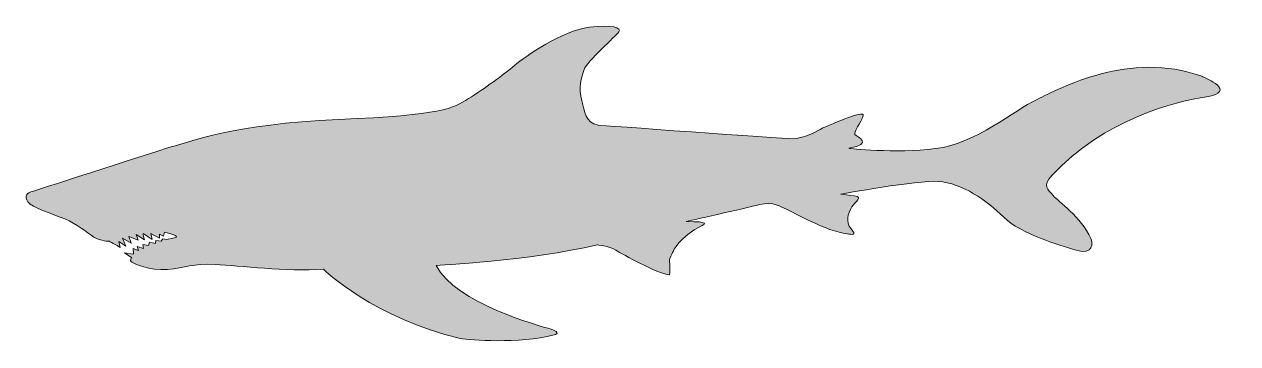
# Model space of a CAD drawing. Header units: inches. Extents: x 0.7 to 11.5, y -7.4 to -4.6.
import ezdxf

# ---------------------------------------------------------------- set-up
doc = ezdxf.new("R2010")
doc.units = ezdxf.units.IN
doc.header["$MEASUREMENT"] = 0
doc.layers.add('Layer 1', color=7, linetype='Continuous')

msp = doc.modelspace()

# ---------------------------------------------------------------- hatches: boundary and pattern name
at = {"layer": 'Layer 1', "true_color": 0xffffff}
h = msp.add_hatch(color=7, dxfattribs=at)
h.dxf.hatch_style = 2
edge = h.paths.add_edge_path()
edge.add_spline(control_points=[(7.942, -6.096), (7.942, -6.096), (8.631, -5.968), (8.811, -5.982), (9.025, -5.999), (9.242, -6.151), (9.394, -6.301), (9.546, -6.451), (9.881, -6.545), (10.04, -6.595), (10.2, -6.646), (10.186, -6.521), (10.172, -6.492), (10.08, -6.294), (9.884, -6.165), (9.834, -6.108), (9.785, -6.051), (9.737, -6.025), (9.824, -5.93), (10.287, -5.428), (10.924, -5.27), (11.202, -5.227), (11.48, -5.183), (11.197, -5.059), (11.16, -5.045), (10.516, -4.812), (9.9, -5.152), (9.691, -5.251), (9.482, -5.35), (9.15, -5.643), (8.787, -5.69), (8.423, -5.736), (8.013, -5.687), (8.013, -5.687), (8.241, -5.646), (8.082, -5.581), (8.068, -5.564), (8.053, -5.547), (8.121, -5.456), (8.142, -5.396), (8.163, -5.335), (7.804, -5.496), (7.772, -5.51), (7.74, -5.524), (7.624, -5.601), (7.519, -5.601), (7.415, -5.601), (5.778, -5.481), (5.778, -5.481), (5.662, -5.461), (5.659, -5.357), (5.633, -5.265), (5.6, -5.148), (5.629, -5.053), (5.653, -4.983), (5.676, -4.914), (5.938, -4.684), (5.963, -4.649), (5.988, -4.613), (5.904, -4.581), (5.701, -4.608), (5.452, -4.64), (5.133, -4.865), (5.033, -4.948), (4.934, -5.031), (4.765, -5.155), (4.622, -5.244), (4.478, -5.333), (4.402, -5.389), (3.462, -5.43), (2.522, -5.472), (2.143, -5.63), (2.018, -5.661), (1.893, -5.692), (0.816, -6.048), (0.745, -6.068), (0.674, -6.088), (0.661, -6.112), (0.694, -6.164), (0.727, -6.216), (0.92, -6.275), (1.023, -6.316), (1.127, -6.358), (1.22, -6.44), (1.282, -6.478), (1.344, -6.517), (1.419, -6.516), (1.419, -6.516), (1.432, -6.521), (1.515, -6.57), (1.515, -6.57), (1.515, -6.57), (1.504, -6.519), (1.504, -6.519), (1.504, -6.519), (1.567, -6.559), (1.567, -6.559), (1.567, -6.559), (1.538, -6.488), (1.538, -6.488), (1.538, -6.488), (1.613, -6.533), (1.613, -6.533), (1.613, -6.533), (1.595, -6.473), (1.595, -6.473), (1.595, -6.473), (1.676, -6.506), (1.676, -6.506), (1.676, -6.506), (1.659, -6.456), (1.659, -6.456), (1.659, -6.456), (1.732, -6.502), (1.732, -6.502), (1.732, -6.502), (1.716, -6.445), (1.721, -6.447), (1.726, -6.449), (1.802, -6.5), (1.802, -6.5), (1.802, -6.5), (1.789, -6.447), (1.789, -6.447), (1.789, -6.447), (1.866, -6.487), (1.866, -6.487), (1.866, -6.487), (1.867, -6.452), (1.867, -6.452), (1.867, -6.452), (1.903, -6.47), (1.903, -6.47), (1.903, -6.47), (1.911, -6.435), (1.911, -6.435), (1.98, -6.45), (2.029, -6.471), (2.018, -6.478), (2.006, -6.485), (1.933, -6.5), (1.933, -6.5), (1.933, -6.5), (1.897, -6.495), (1.897, -6.495), (1.897, -6.495), (1.882, -6.515), (1.882, -6.515), (1.882, -6.515), (1.834, -6.51), (1.834, -6.51), (1.834, -6.51), (1.83, -6.537), (1.83, -6.537), (1.83, -6.537), (1.777, -6.523), (1.777, -6.523), (1.777, -6.523), (1.768, -6.552), (1.768, -6.552), (1.768, -6.552), (1.719, -6.543), (1.719, -6.543), (1.719, -6.543), (1.725, -6.58), (1.725, -6.58), (1.725, -6.58), (1.669, -6.562), (1.669, -6.562), (1.669, -6.562), (1.681, -6.599), (1.681, -6.599), (1.681, -6.599), (1.632, -6.581), (1.632, -6.581), (1.632, -6.581), (1.634, -6.632), (1.634, -6.632), (1.634, -6.632), (1.556, -6.619), (1.556, -6.619), (1.556, -6.619), (1.619, -6.663), (1.619, -6.663), (1.619, -6.663), (1.596, -6.686), (1.62, -6.701), (1.643, -6.716), (1.776, -6.778), (1.939, -6.766), (2.102, -6.754), (2.154, -6.71), (2.367, -6.722), (2.58, -6.735), (2.998, -6.786), (3.329, -6.765), (3.329, -6.765), (3.796, -7.213), (4.55, -7.381), (4.634, -7.399), (5.068, -7.429), (5.385, -7.351), (5.425, -7.341), (5.426, -7.319), (5.35, -7.297), (5.274, -7.275), (4.5, -7.069), (4.333, -6.731), (4.333, -6.731), (5.168, -6.689), (5.768, -6.548), (5.768, -6.548), (5.872, -6.554), (5.935, -6.594), (5.998, -6.634), (6.302, -6.802), (6.413, -6.816), (6.413, -6.816), (6.421, -6.819), (6.414, -6.688), (6.413, -6.664), (6.434, -6.63), (6.442, -6.616), (6.449, -6.602), (6.497, -6.48), (6.705, -6.375), (6.729, -6.363), (6.777, -6.34), (6.562, -6.34), (6.562, -6.34), (7.094, -6.219), (7.217, -6.189), (7.34, -6.159), (7.408, -6.209), (7.457, -6.23), (7.506, -6.251), (7.818, -6.429), (7.999, -6.45), (8.039, -6.455), (8.089, -6.467), (8.034, -6.404), (7.979, -6.34), (8.006, -6.273), (8.039, -6.21), (8.064, -6.163), (8.151, -6.124), (8.06, -6.11), (7.986, -6.099), (7.942, -6.096), (7.942, -6.096)], knot_values=[0, 0, 0, 0, 1, 1, 1, 2, 2, 2, 3, 3, 3, 4, 4, 4, 5, 5, 5, 6, 6, 6, 7, 7, 7, 8, 8, 8, 9, 9, 9, 10, 10, 10, 11, 11, 11, 12, 12, 12, 13, 13, 13, 14, 14, 14, 15, 15, 15, 16, 16, 16, 17, 17, 17, 18, 18, 18, 19, 19, 19, 20, 20, 20, 21, 21, 21, 22, 22, 22, 23, 23, 23, 24, 24, 24, 25, 25, 25, 26, 26, 26, 27, 27, 27, 28, 28, 28, 29, 29, 29, 30, 30, 30, 31, 31, 31, 32, 32, 32, 33, 33, 33, 34, 34, 34, 35, 35, 35, 36, 36, 36, 37, 37, 37, 38, 38, 38, 39, 39, 39, 40, 40, 40, 41, 41, 41, 42, 42, 42, 43, 43, 43, 44, 44, 44, 45, 45, 45, 46, 46, 46, 47, 47, 47, 48, 48, 48, 49, 49, 49, 50, 50, 50, 51, 51, 51, 52, 52, 52, 53, 53, 53, 54, 54, 54, 55, 55, 55, 56, 56, 56, 57, 57, 57, 58, 58, 58, 59, 59, 59, 60, 60, 60, 61, 61, 61, 62, 62, 62, 63, 63, 63, 64, 64, 64, 65, 65, 65, 66, 66, 66, 67, 67, 67, 68, 68, 68, 69, 69, 69, 70, 70, 70, 71, 71, 71, 72, 72, 72, 73, 73, 73, 74, 74, 74, 75, 75, 75, 76, 76, 76, 77, 77, 77, 78, 78, 78, 79, 79, 79, 80, 80, 80, 81, 81, 81, 82, 82, 82, 83, 83, 83, 83], degree=3, periodic=1)

# ---------------------------------------------------------------- linework, layer by layer
at = {"layer": 'Layer 1', "color": 7, "lineweight": 18, "true_color": 0xffffff}
msp.add_open_spline([(7.942, -6.096), (7.942, -6.096), (8.631, -5.968), (8.811, -5.982), (9.025, -5.999), (9.242, -6.151), (9.394, -6.301), (9.546, -6.451), (9.881, -6.545), (10.04, -6.595), (10.2, -6.646), (10.186, -6.521), (10.172, -6.492), (10.08, -6.294), (9.884, -6.165), (9.834, -6.108), (9.785, -6.051), (9.737, -6.025), (9.824, -5.93), (10.287, -5.428), (10.924, -5.27), (11.202, -5.227), (11.48, -5.183), (11.197, -5.059), (11.16, -5.045), (10.516, -4.812), (9.9, -5.152), (9.691, -5.251), (9.482, -5.35), (9.15, -5.643), (8.787, -5.69), (8.423, -5.736), (8.013, -5.687), (8.013, -5.687), (8.241, -5.646), (8.082, -5.581), (8.068, -5.564), (8.053, -5.547), (8.121, -5.456), (8.142, -5.396), (8.163, -5.335), (7.804, -5.496), (7.772, -5.51), (7.74, -5.524), (7.624, -5.601), (7.519, -5.601), (7.415, -5.601), (5.778, -5.481), (5.778, -5.481), (5.662, -5.461), (5.659, -5.357), (5.633, -5.265), (5.6, -5.148), (5.629, -5.053), (5.653, -4.983), (5.676, -4.914), (5.938, -4.684), (5.963, -4.649), (5.988, -4.613), (5.904, -4.581), (5.701, -4.608), (5.452, -4.64), (5.133, -4.865), (5.033, -4.948), (4.934, -5.031), (4.765, -5.155), (4.622, -5.244), (4.478, -5.333), (4.402, -5.389), (3.462, -5.43), (2.522, -5.472), (2.143, -5.63), (2.018, -5.661), (1.893, -5.692), (0.816, -6.048), (0.745, -6.068), (0.674, -6.088), (0.661, -6.112), (0.694, -6.164), (0.727, -6.216), (0.92, -6.275), (1.023, -6.316), (1.127, -6.358), (1.22, -6.44), (1.282, -6.478), (1.344, -6.517), (1.419, -6.516), (1.419, -6.516), (1.432, -6.521), (1.515, -6.57), (1.515, -6.57), (1.515, -6.57), (1.504, -6.519), (1.504, -6.519), (1.504, -6.519), (1.567, -6.559), (1.567, -6.559), (1.567, -6.559), (1.538, -6.488), (1.538, -6.488), (1.538, -6.488), (1.613, -6.533), (1.613, -6.533), (1.613, -6.533), (1.595, -6.473), (1.595, -6.473), (1.595, -6.473), (1.676, -6.506), (1.676, -6.506), (1.676, -6.506), (1.659, -6.456), (1.659, -6.456), (1.659, -6.456), (1.732, -6.502), (1.732, -6.502), (1.732, -6.502), (1.716, -6.445), (1.721, -6.447), (1.726, -6.449), (1.802, -6.5), (1.802, -6.5), (1.802, -6.5), (1.789, -6.447), (1.789, -6.447), (1.789, -6.447), (1.866, -6.487), (1.866, -6.487), (1.866, -6.487), (1.867, -6.452), (1.867, -6.452), (1.867, -6.452), (1.903, -6.47), (1.903, -6.47), (1.903, -6.47), (1.911, -6.435), (1.911, -6.435), (1.98, -6.45), (2.029, -6.471), (2.018, -6.478), (2.006, -6.485), (1.933, -6.5), (1.933, -6.5), (1.933, -6.5), (1.897, -6.495), (1.897, -6.495), (1.897, -6.495), (1.882, -6.515), (1.882, -6.515), (1.882, -6.515), (1.834, -6.51), (1.834, -6.51), (1.834, -6.51), (1.83, -6.537), (1.83, -6.537), (1.83, -6.537), (1.777, -6.523), (1.777, -6.523), (1.777, -6.523), (1.768, -6.552), (1.768, -6.552), (1.768, -6.552), (1.719, -6.543), (1.719, -6.543), (1.719, -6.543), (1.725, -6.58), (1.725, -6.58), (1.725, -6.58), (1.669, -6.562), (1.669, -6.562), (1.669, -6.562), (1.681, -6.599), (1.681, -6.599), (1.681, -6.599), (1.632, -6.581), (1.632, -6.581), (1.632, -6.581), (1.634, -6.632), (1.634, -6.632), (1.634, -6.632), (1.556, -6.619), (1.556, -6.619), (1.556, -6.619), (1.619, -6.663), (1.619, -6.663), (1.619, -6.663), (1.596, -6.686), (1.62, -6.701), (1.643, -6.716), (1.776, -6.778), (1.939, -6.766), (2.102, -6.754), (2.154, -6.71), (2.367, -6.722), (2.58, -6.735), (2.998, -6.786), (3.329, -6.765), (3.329, -6.765), (3.796, -7.213), (4.55, -7.381), (4.634, -7.399), (5.068, -7.429), (5.385, -7.351), (5.425, -7.341), (5.426, -7.319), (5.35, -7.297), (5.274, -7.275), (4.5, -7.069), (4.333, -6.731), (4.333, -6.731), (5.168, -6.689), (5.768, -6.548), (5.768, -6.548), (5.872, -6.554), (5.935, -6.594), (5.998, -6.634), (6.302, -6.802), (6.413, -6.816), (6.413, -6.816), (6.421, -6.819), (6.414, -6.688), (6.413, -6.664), (6.434, -6.63), (6.442, -6.616), (6.449, -6.602), (6.497, -6.48), (6.705, -6.375), (6.729, -6.363), (6.777, -6.34), (6.562, -6.34), (6.562, -6.34), (7.094, -6.219), (7.217, -6.189), (7.34, -6.159), (7.408, -6.209), (7.457, -6.23), (7.506, -6.251), (7.818, -6.429), (7.999, -6.45), (8.039, -6.455), (8.089, -6.467), (8.034, -6.404), (7.979, -6.34), (8.006, -6.273), (8.039, -6.21), (8.064, -6.163), (8.151, -6.124), (8.06, -6.11), (7.986, -6.099), (7.942, -6.096), (7.942, -6.096)], degree=3, knots=[0, 0, 0, 0, 1, 1, 1, 2, 2, 2, 3, 3, 3, 4, 4, 4, 5, 5, 5, 6, 6, 6, 7, 7, 7, 8, 8, 8, 9, 9, 9, 10, 10, 10, 11, 11, 11, 12, 12, 12, 13, 13, 13, 14, 14, 14, 15, 15, 15, 16, 16, 16, 17, 17, 17, 18, 18, 18, 19, 19, 19, 20, 20, 20, 21, 21, 21, 22, 22, 22, 23, 23, 23, 24, 24, 24, 25, 25, 25, 26, 26, 26, 27, 27, 27, 28, 28, 28, 29, 29, 29, 30, 30, 30, 31, 31, 31, 32, 32, 32, 33, 33, 33, 34, 34, 34, 35, 35, 35, 36, 36, 36, 37, 37, 37, 38, 38, 38, 39, 39, 39, 40, 40, 40, 41, 41, 41, 42, 42, 42, 43, 43, 43, 44, 44, 44, 45, 45, 45, 46, 46, 46, 47, 47, 47, 48, 48, 48, 49, 49, 49, 50, 50, 50, 51, 51, 51, 52, 52, 52, 53, 53, 53, 54, 54, 54, 55, 55, 55, 56, 56, 56, 57, 57, 57, 58, 58, 58, 59, 59, 59, 60, 60, 60, 61, 61, 61, 62, 62, 62, 63, 63, 63, 64, 64, 64, 65, 65, 65, 66, 66, 66, 67, 67, 67, 68, 68, 68, 69, 69, 69, 70, 70, 70, 71, 71, 71, 72, 72, 72, 73, 73, 73, 74, 74, 74, 75, 75, 75, 76, 76, 76, 77, 77, 77, 78, 78, 78, 79, 79, 79, 80, 80, 80, 81, 81, 81, 82, 82, 82, 83, 83, 83, 83], dxfattribs=at)

doc.saveas('drawing.dxf')
